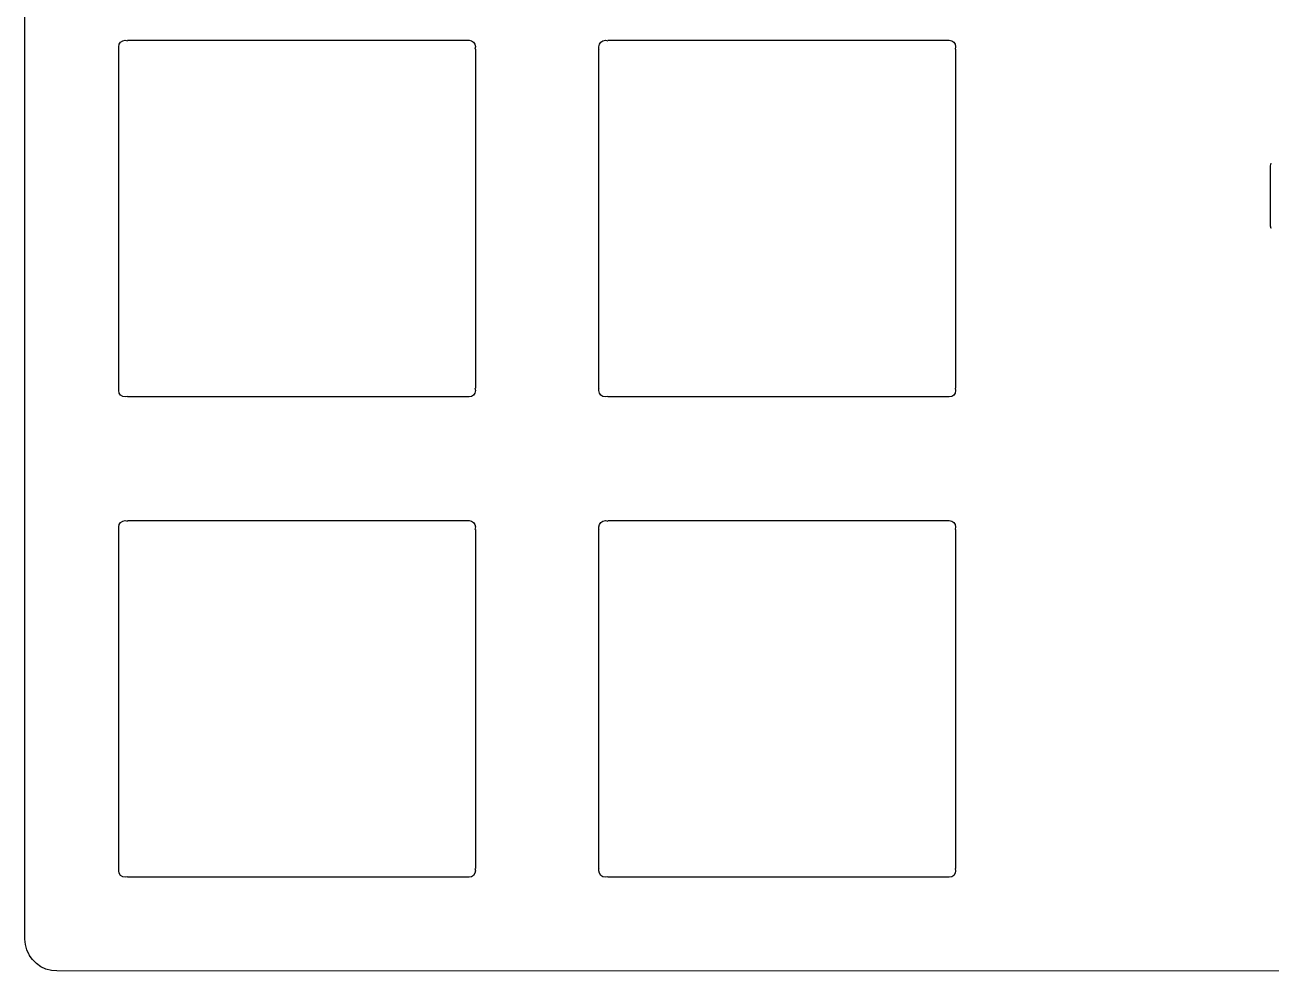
# Model space of a CAD drawing. Extents: x 55 to 248, y -167 to -34.
# Drawn here: x 60.64 to 110.08, y -161.61 to -124.08 of the extents above; entities that cross this region are included whole.
import ezdxf

# ---------------------------------------------------------------- set-up
doc = ezdxf.new("R2010")
doc.units = 0
doc.layers.add('Part__Feature1502', color=7, linetype='CONTINUOUS')

msp = doc.modelspace()

# ---------------------------------------------------------------- linework, layer by layer
at = {"layer": 'Part__Feature1502'}
for p, q in [((60.64, -160.338), (60.64, -108.773)), ((60.64, -160.338, 1.58), (60.64, -108.773, 1.58)), ((60.64, -160.338, 1.58), (60.64, -108.773, 1.58)), ((60.64, -160.338), (60.64, -108.773)), ((64.3625, -124.942), (64.3818, -124.844)), ((64.3625, -124.942, 1.58), (64.3818, -124.844, 1.58)), ((64.3625, -124.942, 1.58), (64.3818, -124.844, 1.58)), ((64.3625, -124.942), (64.3818, -124.844)), ((64.3625, -125.039), (64.3625, -124.942)), ((64.3625, -125.039, 1.58), (64.3625, -124.942, 1.58)), ((64.3625, -125.039), (64.3625, -124.942)), ((64.3625, -125.039, 1.58), (64.3625, -124.942, 1.58)), ((64.3625, -124.942), (64.3625, -124.942, 1.58)), ((64.3625, -124.942), (64.3625, -124.942, 1.58)), ((64.3625, -138.486), (64.3625, -125.039)), ((64.3625, -138.486, 1.58), (64.3625, -125.039, 1.58)), ((64.3625, -138.486), (64.3625, -125.039)), ((64.3625, -138.486, 1.58), (64.3625, -125.039, 1.58)), ((64.3818, -124.844), (64.4369, -124.762)), ((64.3818, -124.844, 1.58), (64.4369, -124.762, 1.58)), ((64.3818, -124.844, 1.58), (64.4369, -124.762, 1.58)), ((64.3818, -124.844), (64.4369, -124.762)), ((64.3818, -124.844), (64.3818, -124.844, 1.58)), ((64.3818, -124.844), (64.3818, -124.844, 1.58)), ((64.3818, -125.039), (64.3818, -125.039, 1.58)), ((64.3818, -125.039), (64.3818, -125.039, 1.58)), ((64.4369, -124.762), (64.5193, -124.707)), ((64.4369, -124.762, 1.58), (64.5193, -124.707, 1.58)), ((64.4369, -124.762, 1.58), (64.5193, -124.707, 1.58)), ((64.4369, -124.762), (64.5193, -124.707)), ((64.4369, -124.762), (64.4369, -124.762, 1.58)), ((64.4369, -124.762), (64.4369, -124.762, 1.58)), ((64.5193, -124.707), (64.6165, -124.687)), ((64.5193, -124.707, 1.58), (64.6165, -124.687, 1.58)), ((64.5193, -124.707, 1.58), (64.6165, -124.687, 1.58)), ((64.5193, -124.707), (64.6165, -124.687)), ((64.5193, -124.707), (64.5193, -124.707, 1.58)), ((64.5193, -124.707), (64.5193, -124.707, 1.58)), ((64.6165, -124.688), (64.7137, -124.707)), ((64.6165, -124.688, 1.58), (64.7137, -124.707, 1.58)), ((64.6165, -124.688), (64.6165, -124.688, 1.58)), ((64.6165, -124.688), (64.6165, -124.688, 1.58)), ((64.6165, -124.688, 1.58), (64.7137, -124.707, 1.58)), ((64.6165, -124.688), (64.7137, -124.707)), ((64.7137, -124.688), (78.1613, -124.688)), ((64.7137, -124.688, 1.58), (78.1613, -124.688, 1.58)), ((64.7137, -124.688), (78.1613, -124.688)), ((64.7137, -124.688, 1.58), (78.1613, -124.688, 1.58)), ((64.7137, -124.707), (64.7137, -124.707, 1.58)), ((64.7137, -124.707), (64.7137, -124.707, 1.58)), ((78.1613, -124.688), (78.2585, -124.688)), ((78.1613, -124.688, 1.58), (78.2585, -124.688, 1.58)), ((78.1613, -124.688), (78.2585, -124.688)), ((78.1613, -124.688, 1.58), (78.2585, -124.688, 1.58)), ((78.1613, -124.707), (78.1613, -124.707, 1.58)), ((78.1613, -124.707), (78.1613, -124.707, 1.58)), ((78.2585, -124.688), (78.3557, -124.707)), ((78.2585, -124.688, 1.58), (78.3557, -124.707, 1.58)), ((78.2585, -124.688), (78.2585, -124.688, 1.58)), ((78.2585, -124.688), (78.2585, -124.688, 1.58)), ((78.2585, -124.688, 1.58), (78.3557, -124.707, 1.58)), ((78.2585, -124.688), (78.3557, -124.707)), ((78.3557, -124.707), (78.4381, -124.762)), ((78.3557, -124.707, 1.58), (78.4381, -124.762, 1.58)), ((78.3557, -124.707), (78.3557, -124.707, 1.58)), ((78.3557, -124.707), (78.3557, -124.707, 1.58)), ((78.3557, -124.707, 1.58), (78.4381, -124.762, 1.58)), ((78.3557, -124.707), (78.4381, -124.762)), ((78.4381, -124.762), (78.4932, -124.844)), ((78.4381, -124.762, 1.58), (78.4932, -124.844, 1.58)), ((78.4381, -124.762), (78.4381, -124.762, 1.58)), ((78.4381, -124.762), (78.4381, -124.762, 1.58)), ((78.4381, -124.762, 1.58), (78.4932, -124.844, 1.58)), ((78.4381, -124.762), (78.4932, -124.844)), ((78.4932, -124.844), (78.5125, -124.941)), ((78.4932, -124.844, 1.58), (78.5125, -124.941, 1.58)), ((78.4932, -124.844), (78.4932, -124.844, 1.58)), ((78.4932, -124.844), (78.4932, -124.844, 1.58)), ((78.4932, -124.844, 1.58), (78.5125, -124.941, 1.58)), ((78.4932, -124.844), (78.5125, -124.941)), ((78.5125, -124.942), (78.4932, -125.039)), ((78.5125, -124.942, 1.58), (78.4932, -125.039, 1.58)), ((78.5125, -124.942, 1.58), (78.4932, -125.039, 1.58)), ((78.5125, -124.942), (78.4932, -125.039)), ((78.4932, -125.039), (78.4932, -125.039, 1.58)), ((78.4932, -125.039), (78.4932, -125.039, 1.58)), ((78.5125, -124.942), (78.5125, -124.942, 1.58)), ((78.5125, -124.942), (78.5125, -124.942, 1.58)), ((78.5125, -125.039), (78.5125, -138.486)), ((78.5125, -125.039, 1.58), (78.5125, -138.486, 1.58)), ((78.5125, -125.039), (78.5125, -138.486)), ((78.5125, -125.039, 1.58), (78.5125, -138.486, 1.58)), ((83.4125, -124.942), (83.4318, -124.844)), ((83.4125, -124.942, 1.58), (83.4318, -124.844, 1.58)), ((83.4125, -124.942, 1.58), (83.4318, -124.844, 1.58)), ((83.4125, -124.942), (83.4318, -124.844)), ((83.4125, -125.039), (83.4125, -124.942)), ((83.4125, -125.039, 1.58), (83.4125, -124.942, 1.58)), ((83.4125, -125.039), (83.4125, -124.942)), ((83.4125, -125.039, 1.58), (83.4125, -124.942, 1.58)), ((83.4125, -124.942), (83.4125, -124.942, 1.58)), ((83.4125, -124.942), (83.4125, -124.942, 1.58)), ((83.4125, -138.486), (83.4125, -125.039)), ((83.4125, -138.486, 1.58), (83.4125, -125.039, 1.58)), ((83.4125, -138.486), (83.4125, -125.039)), ((83.4125, -138.486, 1.58), (83.4125, -125.039, 1.58)), ((83.4318, -124.844), (83.4869, -124.762)), ((83.4318, -124.844, 1.58), (83.4869, -124.762, 1.58)), ((83.4318, -124.844, 1.58), (83.4869, -124.762, 1.58)), ((83.4318, -124.844), (83.4869, -124.762)), ((83.4318, -124.844), (83.4318, -124.844, 1.58)), ((83.4318, -124.844), (83.4318, -124.844, 1.58)), ((83.4318, -125.039), (83.4318, -125.039, 1.58)), ((83.4318, -125.039), (83.4318, -125.039, 1.58)), ((83.4869, -124.762), (83.5693, -124.707)), ((83.4869, -124.762, 1.58), (83.5693, -124.707, 1.58)), ((83.4869, -124.762, 1.58), (83.5693, -124.707, 1.58)), ((83.4869, -124.762), (83.5693, -124.707)), ((83.4869, -124.762), (83.4869, -124.762, 1.58)), ((83.4869, -124.762), (83.4869, -124.762, 1.58)), ((83.5693, -124.707), (83.6665, -124.687)), ((83.5693, -124.707, 1.58), (83.6665, -124.687, 1.58)), ((83.5693, -124.707, 1.58), (83.6665, -124.687, 1.58)), ((83.5693, -124.707), (83.6665, -124.687)), ((83.5693, -124.707), (83.5693, -124.707, 1.58)), ((83.5693, -124.707), (83.5693, -124.707, 1.58)), ((83.6665, -124.688), (83.7637, -124.707)), ((83.6665, -124.688, 1.58), (83.7637, -124.707, 1.58)), ((83.6665, -124.688), (83.6665, -124.688, 1.58)), ((83.6665, -124.688), (83.6665, -124.688, 1.58)), ((83.6665, -124.688, 1.58), (83.7637, -124.707, 1.58)), ((83.6665, -124.688), (83.7637, -124.707)), ((83.7637, -124.688), (97.2113, -124.688)), ((83.7637, -124.688, 1.58), (97.2113, -124.688, 1.58)), ((83.7637, -124.688), (97.2113, -124.688)), ((83.7637, -124.688, 1.58), (97.2113, -124.688, 1.58)), ((83.7637, -124.707), (83.7637, -124.707, 1.58)), ((83.7637, -124.707), (83.7637, -124.707, 1.58)), ((97.2113, -124.688), (97.3085, -124.688)), ((97.2113, -124.688, 1.58), (97.3085, -124.688, 1.58)), ((97.2113, -124.688), (97.3085, -124.688)), ((97.2113, -124.688, 1.58), (97.3085, -124.688, 1.58)), ((97.2113, -124.707), (97.2113, -124.707, 1.58)), ((97.2113, -124.707), (97.2113, -124.707, 1.58)), ((97.3085, -124.688), (97.4057, -124.707)), ((97.3085, -124.688, 1.58), (97.4057, -124.707, 1.58)), ((97.3085, -124.688), (97.3085, -124.688, 1.58)), ((97.3085, -124.688), (97.3085, -124.688, 1.58)), ((97.3085, -124.688, 1.58), (97.4057, -124.707, 1.58)), ((97.3085, -124.688), (97.4057, -124.707)), ((97.4057, -124.707), (97.4881, -124.762)), ((97.4057, -124.707, 1.58), (97.4881, -124.762, 1.58)), ((97.4057, -124.707), (97.4057, -124.707, 1.58)), ((97.4057, -124.707), (97.4057, -124.707, 1.58)), ((97.4057, -124.707, 1.58), (97.4881, -124.762, 1.58)), ((97.4057, -124.707), (97.4881, -124.762)), ((97.4881, -124.762), (97.5432, -124.844)), ((97.4881, -124.762, 1.58), (97.5432, -124.844, 1.58)), ((97.4881, -124.762), (97.4881, -124.762, 1.58)), ((97.4881, -124.762), (97.4881, -124.762, 1.58)), ((97.4881, -124.762, 1.58), (97.5432, -124.844, 1.58)), ((97.4881, -124.762), (97.5432, -124.844)), ((97.5432, -124.844), (97.5625, -124.941)), ((97.5432, -124.844, 1.58), (97.5625, -124.941, 1.58)), ((97.5432, -124.844), (97.5432, -124.844, 1.58)), ((97.5432, -124.844), (97.5432, -124.844, 1.58)), ((97.5432, -124.844, 1.58), (97.5625, -124.941, 1.58)), ((97.5432, -124.844), (97.5625, -124.941)), ((97.5625, -124.942), (97.5432, -125.039)), ((97.5625, -124.942, 1.58), (97.5432, -125.039, 1.58)), ((97.5625, -124.942, 1.58), (97.5432, -125.039, 1.58)), ((97.5625, -124.942), (97.5432, -125.039)), ((97.5432, -125.039), (97.5432, -125.039, 1.58)), ((97.5432, -125.039), (97.5432, -125.039, 1.58)), ((97.5625, -124.942), (97.5625, -124.942, 1.58)), ((97.5625, -124.942), (97.5625, -124.942, 1.58)), ((97.5625, -125.039), (97.5625, -138.486)), ((97.5625, -125.039, 1.58), (97.5625, -138.486, 1.58)), ((97.5625, -125.039), (97.5625, -138.486)), ((97.5625, -125.039, 1.58), (97.5625, -138.486, 1.58)), ((110.056, -129.666), (110.075, -129.569)), ((110.056, -129.666, 1.58), (110.075, -129.569, 1.58)), ((110.056, -129.666, 1.58), (110.075, -129.569, 1.58)), ((110.056, -129.666), (110.075, -129.569)), ((110.056, -132.058), (110.056, -129.666)), ((110.056, -132.058, 1.58), (110.056, -129.666, 1.58)), ((110.056, -132.058, 1.58), (110.056, -129.666, 1.58)), ((110.056, -129.666), (110.056, -129.666, 1.58)), ((110.056, -132.058), (110.056, -129.666)), ((110.056, -129.666), (110.056, -129.666, 1.58)), ((110.075, -129.569), (110.075, -129.569, 1.58)), ((110.075, -129.569), (110.075, -129.569, 1.58)), ((110.075, -132.155), (110.056, -132.058)), ((110.075, -132.155, 1.58), (110.056, -132.058, 1.58)), ((110.075, -132.155, 1.58), (110.056, -132.058, 1.58)), ((110.056, -132.058), (110.056, -132.058, 1.58)), ((110.075, -132.155), (110.056, -132.058)), ((110.056, -132.058), (110.056, -132.058, 1.58)), ((110.075, -132.155), (110.075, -132.155, 1.58)), ((110.075, -132.155), (110.075, -132.155, 1.58)), ((64.3625, -138.583), (64.3625, -138.486)), ((64.3625, -138.583, 1.58), (64.3625, -138.486, 1.58)), ((64.3625, -138.583), (64.3625, -138.486)), ((64.3625, -138.583, 1.58), (64.3625, -138.486, 1.58)), ((64.3818, -138.681), (64.3625, -138.583)), ((64.3818, -138.681, 1.58), (64.3625, -138.583, 1.58)), ((64.3818, -138.681, 1.58), (64.3625, -138.583, 1.58)), ((64.3625, -138.583), (64.3625, -138.583, 1.58)), ((64.3818, -138.681), (64.3625, -138.583)), ((64.3625, -138.583), (64.3625, -138.583, 1.58)), ((64.3818, -138.486), (64.3818, -138.486, 1.58)), ((64.3818, -138.486), (64.3818, -138.486, 1.58)), ((64.4369, -138.763), (64.3818, -138.681)), ((64.4369, -138.763, 1.58), (64.3818, -138.681, 1.58)), ((64.4369, -138.763, 1.58), (64.3818, -138.681, 1.58)), ((64.3818, -138.681), (64.3818, -138.681, 1.58)), ((64.4369, -138.763), (64.3818, -138.681)), ((64.3818, -138.681), (64.3818, -138.681, 1.58)), ((64.5193, -138.818), (64.4369, -138.763)), ((64.5193, -138.818, 1.58), (64.4369, -138.763, 1.58)), ((64.5193, -138.818, 1.58), (64.4369, -138.763, 1.58)), ((64.4369, -138.763), (64.4369, -138.763, 1.58)), ((64.5193, -138.818), (64.4369, -138.763)), ((64.4369, -138.763), (64.4369, -138.763, 1.58)), ((64.6165, -138.838), (64.5193, -138.818)), ((64.6165, -138.838, 1.58), (64.5193, -138.818, 1.58)), ((64.6165, -138.838, 1.58), (64.5193, -138.818, 1.58)), ((64.5193, -138.818), (64.5193, -138.818, 1.58)), ((64.6165, -138.838), (64.5193, -138.818)), ((64.5193, -138.818), (64.5193, -138.818, 1.58)), ((64.7137, -138.818), (64.6165, -138.838)), ((64.7137, -138.818, 1.58), (64.6165, -138.838, 1.58)), ((64.7137, -138.818, 1.58), (64.6165, -138.838, 1.58)), ((64.7137, -138.818), (64.6165, -138.838)), ((64.6165, -138.838), (64.6165, -138.838, 1.58)), ((64.6165, -138.838), (64.6165, -138.838, 1.58)), ((64.7137, -138.818), (64.7137, -138.818, 1.58)), ((64.7137, -138.818), (64.7137, -138.818, 1.58)), ((78.1613, -138.838), (64.7137, -138.838)), ((78.1613, -138.838, 1.58), (64.7137, -138.838, 1.58)), ((78.1613, -138.838), (64.7137, -138.838)), ((78.1613, -138.838, 1.58), (64.7137, -138.838, 1.58)), ((78.1613, -138.818), (78.1613, -138.818, 1.58)), ((78.1613, -138.818), (78.1613, -138.818, 1.58)), ((78.2585, -138.838), (78.1613, -138.838)), ((78.2585, -138.838, 1.58), (78.1613, -138.838, 1.58)), ((78.2585, -138.838), (78.1613, -138.838)), ((78.2585, -138.838, 1.58), (78.1613, -138.838, 1.58)), ((78.3557, -138.818), (78.2585, -138.838)), ((78.3557, -138.818, 1.58), (78.2585, -138.838, 1.58)), ((78.3557, -138.818, 1.58), (78.2585, -138.838, 1.58)), ((78.3557, -138.818), (78.2585, -138.838)), ((78.2585, -138.838), (78.2585, -138.838, 1.58)), ((78.2585, -138.838), (78.2585, -138.838, 1.58)), ((78.4381, -138.763), (78.3557, -138.818)), ((78.4381, -138.763, 1.58), (78.3557, -138.818, 1.58)), ((78.4381, -138.763, 1.58), (78.3557, -138.818, 1.58)), ((78.4381, -138.763), (78.3557, -138.818)), ((78.3557, -138.818), (78.3557, -138.818, 1.58)), ((78.3557, -138.818), (78.3557, -138.818, 1.58)), ((78.4932, -138.681), (78.4381, -138.763)), ((78.4932, -138.681, 1.58), (78.4381, -138.763, 1.58)), ((78.4932, -138.681, 1.58), (78.4381, -138.763, 1.58)), ((78.4932, -138.681), (78.4381, -138.763)), ((78.4381, -138.763), (78.4381, -138.763, 1.58)), ((78.4381, -138.763), (78.4381, -138.763, 1.58)), ((78.4932, -138.486), (78.5125, -138.583)), ((78.4932, -138.486, 1.58), (78.5125, -138.583, 1.58)), ((78.4932, -138.486), (78.4932, -138.486, 1.58)), ((78.4932, -138.486), (78.4932, -138.486, 1.58)), ((78.4932, -138.486, 1.58), (78.5125, -138.583, 1.58)), ((78.4932, -138.486), (78.5125, -138.583)), ((78.5125, -138.583), (78.4932, -138.681)), ((78.5125, -138.583, 1.58), (78.4932, -138.681, 1.58)), ((78.5125, -138.583, 1.58), (78.4932, -138.681, 1.58)), ((78.5125, -138.583), (78.4932, -138.681)), ((78.4932, -138.681), (78.4932, -138.681, 1.58)), ((78.4932, -138.681), (78.4932, -138.681, 1.58)), ((78.5125, -138.583), (78.5125, -138.583, 1.58)), ((78.5125, -138.583), (78.5125, -138.583, 1.58)), ((83.4125, -138.583), (83.4125, -138.486)), ((83.4125, -138.583, 1.58), (83.4125, -138.486, 1.58)), ((83.4125, -138.583), (83.4125, -138.486)), ((83.4125, -138.583, 1.58), (83.4125, -138.486, 1.58)), ((83.4318, -138.681), (83.4125, -138.583)), ((83.4318, -138.681, 1.58), (83.4125, -138.583, 1.58)), ((83.4318, -138.681, 1.58), (83.4125, -138.583, 1.58)), ((83.4125, -138.583), (83.4125, -138.583, 1.58)), ((83.4318, -138.681), (83.4125, -138.583)), ((83.4125, -138.583), (83.4125, -138.583, 1.58)), ((83.4318, -138.486), (83.4318, -138.486, 1.58)), ((83.4318, -138.486), (83.4318, -138.486, 1.58)), ((83.4869, -138.763), (83.4318, -138.681)), ((83.4869, -138.763, 1.58), (83.4318, -138.681, 1.58)), ((83.4869, -138.763, 1.58), (83.4318, -138.681, 1.58)), ((83.4318, -138.681), (83.4318, -138.681, 1.58)), ((83.4869, -138.763), (83.4318, -138.681)), ((83.4318, -138.681), (83.4318, -138.681, 1.58)), ((83.5693, -138.818), (83.4869, -138.763)), ((83.5693, -138.818, 1.58), (83.4869, -138.763, 1.58)), ((83.5693, -138.818, 1.58), (83.4869, -138.763, 1.58)), ((83.4869, -138.763), (83.4869, -138.763, 1.58)), ((83.5693, -138.818), (83.4869, -138.763)), ((83.4869, -138.763), (83.4869, -138.763, 1.58)), ((83.6665, -138.838), (83.5693, -138.818)), ((83.6665, -138.838, 1.58), (83.5693, -138.818, 1.58)), ((83.6665, -138.838, 1.58), (83.5693, -138.818, 1.58)), ((83.5693, -138.818), (83.5693, -138.818, 1.58)), ((83.6665, -138.838), (83.5693, -138.818)), ((83.5693, -138.818), (83.5693, -138.818, 1.58)), ((83.7637, -138.818), (83.6665, -138.838)), ((83.7637, -138.818, 1.58), (83.6665, -138.838, 1.58)), ((83.7637, -138.818, 1.58), (83.6665, -138.838, 1.58)), ((83.7637, -138.818), (83.6665, -138.838)), ((83.6665, -138.838), (83.6665, -138.838, 1.58)), ((83.6665, -138.838), (83.6665, -138.838, 1.58)), ((83.7637, -138.818), (83.7637, -138.818, 1.58)), ((83.7637, -138.818), (83.7637, -138.818, 1.58)), ((97.2113, -138.838), (83.7637, -138.838)), ((97.2113, -138.838, 1.58), (83.7637, -138.838, 1.58)), ((97.2113, -138.838), (83.7637, -138.838)), ((97.2113, -138.838, 1.58), (83.7637, -138.838, 1.58)), ((97.2113, -138.818), (97.2113, -138.818, 1.58)), ((97.2113, -138.818), (97.2113, -138.818, 1.58)), ((97.3085, -138.838), (97.2113, -138.838)), ((97.3085, -138.838, 1.58), (97.2113, -138.838, 1.58)), ((97.3085, -138.838), (97.2113, -138.838)), ((97.3085, -138.838, 1.58), (97.2113, -138.838, 1.58)), ((97.4057, -138.818), (97.3085, -138.838)), ((97.4057, -138.818, 1.58), (97.3085, -138.838, 1.58)), ((97.4057, -138.818, 1.58), (97.3085, -138.838, 1.58)), ((97.4057, -138.818), (97.3085, -138.838)), ((97.3085, -138.838), (97.3085, -138.838, 1.58)), ((97.3085, -138.838), (97.3085, -138.838, 1.58)), ((97.4881, -138.763), (97.4057, -138.818)), ((97.4881, -138.763, 1.58), (97.4057, -138.818, 1.58)), ((97.4881, -138.763, 1.58), (97.4057, -138.818, 1.58)), ((97.4881, -138.763), (97.4057, -138.818)), ((97.4057, -138.818), (97.4057, -138.818, 1.58)), ((97.4057, -138.818), (97.4057, -138.818, 1.58)), ((97.5432, -138.681), (97.4881, -138.763)), ((97.5432, -138.681, 1.58), (97.4881, -138.763, 1.58)), ((97.5432, -138.681, 1.58), (97.4881, -138.763, 1.58)), ((97.5432, -138.681), (97.4881, -138.763)), ((97.4881, -138.763), (97.4881, -138.763, 1.58)), ((97.4881, -138.763), (97.4881, -138.763, 1.58)), ((97.5432, -138.486), (97.5625, -138.583)), ((97.5432, -138.486, 1.58), (97.5625, -138.583, 1.58)), ((97.5432, -138.486), (97.5432, -138.486, 1.58)), ((97.5432, -138.486), (97.5432, -138.486, 1.58)), ((97.5432, -138.486, 1.58), (97.5625, -138.583, 1.58)), ((97.5432, -138.486), (97.5625, -138.583)), ((97.5625, -138.583), (97.5432, -138.681)), ((97.5625, -138.583, 1.58), (97.5432, -138.681, 1.58)), ((97.5625, -138.583, 1.58), (97.5432, -138.681, 1.58)), ((97.5625, -138.583), (97.5432, -138.681)), ((97.5432, -138.681), (97.5432, -138.681, 1.58)), ((97.5432, -138.681), (97.5432, -138.681, 1.58)), ((97.5625, -138.583), (97.5625, -138.583, 1.58)), ((97.5625, -138.583), (97.5625, -138.583, 1.58)), ((64.3818, -143.894), (64.4369, -143.812)), ((64.3818, -143.894, 1.58), (64.4369, -143.812, 1.58)), ((64.3818, -143.894, 1.58), (64.4369, -143.812, 1.58)), ((64.3818, -143.894), (64.4369, -143.812)), ((64.4369, -143.812), (64.5193, -143.757)), ((64.4369, -143.812, 1.58), (64.5193, -143.757, 1.58)), ((64.4369, -143.812, 1.58), (64.5193, -143.757, 1.58)), ((64.4369, -143.812), (64.5193, -143.757)), ((64.4369, -143.812), (64.4369, -143.812, 1.58)), ((64.4369, -143.812), (64.4369, -143.812, 1.58)), ((64.5193, -143.757), (64.6165, -143.737)), ((64.5193, -143.757, 1.58), (64.6165, -143.737, 1.58)), ((64.5193, -143.757, 1.58), (64.6165, -143.737, 1.58)), ((64.5193, -143.757), (64.6165, -143.737)), ((64.5193, -143.757), (64.5193, -143.757, 1.58)), ((64.5193, -143.757), (64.5193, -143.757, 1.58)), ((64.6165, -143.738), (64.7137, -143.757)), ((64.6165, -143.738, 1.58), (64.7137, -143.757, 1.58)), ((64.6165, -143.738), (64.6165, -143.738, 1.58)), ((64.6165, -143.738), (64.6165, -143.738, 1.58)), ((64.6165, -143.738, 1.58), (64.7137, -143.757, 1.58)), ((64.6165, -143.738), (64.7137, -143.757)), ((64.7137, -143.738), (78.1613, -143.738)), ((64.7137, -143.738, 1.58), (78.1613, -143.738, 1.58)), ((64.7137, -143.738), (78.1613, -143.738)), ((64.7137, -143.738, 1.58), (78.1613, -143.738, 1.58)), ((64.7137, -143.757), (64.7137, -143.757, 1.58)), ((64.7137, -143.757), (64.7137, -143.757, 1.58)), ((78.1613, -143.738), (78.2585, -143.738)), ((78.1613, -143.738, 1.58), (78.2585, -143.738, 1.58)), ((78.1613, -143.738), (78.2585, -143.738)), ((78.1613, -143.738, 1.58), (78.2585, -143.738, 1.58)), ((78.1613, -143.757), (78.1613, -143.757, 1.58)), ((78.1613, -143.757), (78.1613, -143.757, 1.58)), ((78.2585, -143.738), (78.3557, -143.757)), ((78.2585, -143.738, 1.58), (78.3557, -143.757, 1.58)), ((78.2585, -143.738), (78.2585, -143.738, 1.58)), ((78.2585, -143.738), (78.2585, -143.738, 1.58)), ((78.2585, -143.738, 1.58), (78.3557, -143.757, 1.58)), ((78.2585, -143.738), (78.3557, -143.757)), ((78.3557, -143.757), (78.4381, -143.812)), ((78.3557, -143.757, 1.58), (78.4381, -143.812, 1.58)), ((78.3557, -143.757), (78.3557, -143.757, 1.58)), ((78.3557, -143.757), (78.3557, -143.757, 1.58)), ((78.3557, -143.757, 1.58), (78.4381, -143.812, 1.58)), ((78.3557, -143.757), (78.4381, -143.812)), ((78.4381, -143.812), (78.4932, -143.894)), ((78.4381, -143.812, 1.58), (78.4932, -143.894, 1.58)), ((78.4381, -143.812), (78.4381, -143.812, 1.58)), ((78.4381, -143.812), (78.4381, -143.812, 1.58)), ((78.4381, -143.812, 1.58), (78.4932, -143.894, 1.58)), ((78.4381, -143.812), (78.4932, -143.894)), ((83.4318, -143.894), (83.4869, -143.812)), ((83.4318, -143.894, 1.58), (83.4869, -143.812, 1.58)), ((83.4318, -143.894, 1.58), (83.4869, -143.812, 1.58)), ((83.4318, -143.894), (83.4869, -143.812)), ((83.4869, -143.812), (83.5693, -143.757)), ((83.4869, -143.812, 1.58), (83.5693, -143.757, 1.58)), ((83.4869, -143.812, 1.58), (83.5693, -143.757, 1.58)), ((83.4869, -143.812), (83.5693, -143.757)), ((83.4869, -143.812), (83.4869, -143.812, 1.58)), ((83.4869, -143.812), (83.4869, -143.812, 1.58)), ((83.5693, -143.757), (83.6665, -143.737)), ((83.5693, -143.757, 1.58), (83.6665, -143.737, 1.58)), ((83.5693, -143.757, 1.58), (83.6665, -143.737, 1.58)), ((83.5693, -143.757), (83.6665, -143.737)), ((83.5693, -143.757), (83.5693, -143.757, 1.58)), ((83.5693, -143.757), (83.5693, -143.757, 1.58)), ((83.6665, -143.738), (83.7637, -143.757)), ((83.6665, -143.738, 1.58), (83.7637, -143.757, 1.58)), ((83.6665, -143.738), (83.6665, -143.738, 1.58)), ((83.6665, -143.738), (83.6665, -143.738, 1.58)), ((83.6665, -143.738, 1.58), (83.7637, -143.757, 1.58)), ((83.6665, -143.738), (83.7637, -143.757)), ((83.7637, -143.738), (97.2113, -143.738)), ((83.7637, -143.738, 1.58), (97.2113, -143.738, 1.58)), ((83.7637, -143.738), (97.2113, -143.738)), ((83.7637, -143.738, 1.58), (97.2113, -143.738, 1.58)), ((83.7637, -143.757), (83.7637, -143.757, 1.58)), ((83.7637, -143.757), (83.7637, -143.757, 1.58)), ((97.2113, -143.738), (97.3085, -143.738)), ((97.2113, -143.738, 1.58), (97.3085, -143.738, 1.58)), ((97.2113, -143.738), (97.3085, -143.738)), ((97.2113, -143.738, 1.58), (97.3085, -143.738, 1.58)), ((97.2113, -143.757), (97.2113, -143.757, 1.58)), ((97.2113, -143.757), (97.2113, -143.757, 1.58)), ((97.3085, -143.738), (97.4057, -143.757)), ((97.3085, -143.738, 1.58), (97.4057, -143.757, 1.58)), ((97.3085, -143.738), (97.3085, -143.738, 1.58)), ((97.3085, -143.738), (97.3085, -143.738, 1.58)), ((97.3085, -143.738, 1.58), (97.4057, -143.757, 1.58)), ((97.3085, -143.738), (97.4057, -143.757)), ((97.4057, -143.757), (97.4881, -143.812)), ((97.4057, -143.757, 1.58), (97.4881, -143.812, 1.58)), ((97.4057, -143.757), (97.4057, -143.757, 1.58)), ((97.4057, -143.757), (97.4057, -143.757, 1.58)), ((97.4057, -143.757, 1.58), (97.4881, -143.812, 1.58)), ((97.4057, -143.757), (97.4881, -143.812)), ((97.4881, -143.812), (97.5432, -143.894)), ((97.4881, -143.812, 1.58), (97.5432, -143.894, 1.58)), ((97.4881, -143.812), (97.4881, -143.812, 1.58)), ((97.4881, -143.812), (97.4881, -143.812, 1.58)), ((97.4881, -143.812, 1.58), (97.5432, -143.894, 1.58)), ((97.4881, -143.812), (97.5432, -143.894)), ((64.3625, -143.992), (64.3818, -143.894)), ((64.3625, -143.992, 1.58), (64.3818, -143.894, 1.58)), ((64.3625, -143.992, 1.58), (64.3818, -143.894, 1.58)), ((64.3625, -143.992), (64.3818, -143.894)), ((64.3625, -144.089), (64.3625, -143.992)), ((64.3625, -144.089, 1.58), (64.3625, -143.992, 1.58)), ((64.3625, -144.089), (64.3625, -143.992)), ((64.3625, -144.089, 1.58), (64.3625, -143.992, 1.58)), ((64.3625, -143.992), (64.3625, -143.992, 1.58)), ((64.3625, -143.992), (64.3625, -143.992, 1.58)), ((64.3625, -157.536), (64.3625, -144.089)), ((64.3625, -157.536, 1.58), (64.3625, -144.089, 1.58)), ((64.3625, -157.536), (64.3625, -144.089)), ((64.3625, -157.536, 1.58), (64.3625, -144.089, 1.58)), ((64.3818, -143.894), (64.3818, -143.894, 1.58)), ((64.3818, -143.894), (64.3818, -143.894, 1.58)), ((64.3818, -144.089), (64.3818, -144.089, 1.58)), ((64.3818, -144.089), (64.3818, -144.089, 1.58)), ((78.4932, -143.894), (78.5125, -143.992)), ((78.4932, -143.894, 1.58), (78.5125, -143.992, 1.58)), ((78.4932, -143.894), (78.4932, -143.894, 1.58)), ((78.4932, -143.894), (78.4932, -143.894, 1.58)), ((78.4932, -143.894, 1.58), (78.5125, -143.992, 1.58)), ((78.4932, -143.894), (78.5125, -143.992)), ((78.5125, -143.992), (78.4932, -144.089)), ((78.5125, -143.992, 1.58), (78.4932, -144.089, 1.58)), ((78.5125, -143.992, 1.58), (78.4932, -144.089, 1.58)), ((78.5125, -143.992), (78.4932, -144.089)), ((78.4932, -144.089), (78.4932, -144.089, 1.58)), ((78.4932, -144.089), (78.4932, -144.089, 1.58)), ((78.5125, -143.992), (78.5125, -143.992, 1.58)), ((78.5125, -143.992), (78.5125, -143.992, 1.58)), ((78.5125, -144.089), (78.5125, -157.536)), ((78.5125, -144.089, 1.58), (78.5125, -157.536, 1.58)), ((78.5125, -144.089), (78.5125, -157.536)), ((78.5125, -144.089, 1.58), (78.5125, -157.536, 1.58)), ((83.4125, -143.992), (83.4318, -143.894)), ((83.4125, -143.992, 1.58), (83.4318, -143.894, 1.58)), ((83.4125, -143.992, 1.58), (83.4318, -143.894, 1.58)), ((83.4125, -143.992), (83.4318, -143.894)), ((83.4125, -144.089), (83.4125, -143.992)), ((83.4125, -144.089, 1.58), (83.4125, -143.992, 1.58)), ((83.4125, -144.089), (83.4125, -143.992)), ((83.4125, -144.089, 1.58), (83.4125, -143.992, 1.58)), ((83.4125, -143.992), (83.4125, -143.992, 1.58)), ((83.4125, -143.992), (83.4125, -143.992, 1.58)), ((83.4125, -157.536), (83.4125, -144.089)), ((83.4125, -157.536, 1.58), (83.4125, -144.089, 1.58)), ((83.4125, -157.536), (83.4125, -144.089)), ((83.4125, -157.536, 1.58), (83.4125, -144.089, 1.58)), ((83.4318, -143.894), (83.4318, -143.894, 1.58)), ((83.4318, -143.894), (83.4318, -143.894, 1.58)), ((83.4318, -144.089), (83.4318, -144.089, 1.58)), ((83.4318, -144.089), (83.4318, -144.089, 1.58)), ((97.5432, -143.894), (97.5625, -143.992)), ((97.5432, -143.894, 1.58), (97.5625, -143.992, 1.58)), ((97.5432, -143.894), (97.5432, -143.894, 1.58)), ((97.5432, -143.894), (97.5432, -143.894, 1.58)), ((97.5432, -143.894, 1.58), (97.5625, -143.992, 1.58)), ((97.5432, -143.894), (97.5625, -143.992)), ((97.5625, -143.992), (97.5432, -144.089)), ((97.5625, -143.992, 1.58), (97.5432, -144.089, 1.58)), ((97.5625, -143.992, 1.58), (97.5432, -144.089, 1.58)), ((97.5625, -143.992), (97.5432, -144.089)), ((97.5432, -144.089), (97.5432, -144.089, 1.58)), ((97.5432, -144.089), (97.5432, -144.089, 1.58)), ((97.5625, -143.992), (97.5625, -143.992, 1.58)), ((97.5625, -143.992), (97.5625, -143.992, 1.58)), ((97.5625, -144.089), (97.5625, -157.536)), ((97.5625, -144.089, 1.58), (97.5625, -157.536, 1.58)), ((97.5625, -144.089), (97.5625, -157.536)), ((97.5625, -144.089, 1.58), (97.5625, -157.536, 1.58)), ((64.3625, -157.633), (64.3625, -157.536)), ((64.3625, -157.633, 1.58), (64.3625, -157.536, 1.58)), ((64.3625, -157.633), (64.3625, -157.536)), ((64.3625, -157.633, 1.58), (64.3625, -157.536, 1.58)), ((64.3818, -157.731), (64.3625, -157.633)), ((64.3818, -157.731, 1.58), (64.3625, -157.633, 1.58)), ((64.3818, -157.731, 1.58), (64.3625, -157.633, 1.58)), ((64.3625, -157.633), (64.3625, -157.633, 1.58)), ((64.3818, -157.731), (64.3625, -157.633)), ((64.3625, -157.633), (64.3625, -157.633, 1.58)), ((64.3818, -157.536), (64.3818, -157.536, 1.58)), ((64.3818, -157.536), (64.3818, -157.536, 1.58)), ((78.4932, -157.536), (78.5125, -157.633)), ((78.4932, -157.536, 1.58), (78.5125, -157.633, 1.58)), ((78.4932, -157.536), (78.4932, -157.536, 1.58)), ((78.4932, -157.536), (78.4932, -157.536, 1.58)), ((78.4932, -157.536, 1.58), (78.5125, -157.633, 1.58)), ((78.4932, -157.536), (78.5125, -157.633)), ((78.5125, -157.633), (78.4932, -157.731)), ((78.5125, -157.633, 1.58), (78.4932, -157.731, 1.58)), ((78.5125, -157.633, 1.58), (78.4932, -157.731, 1.58)), ((78.5125, -157.633), (78.4932, -157.731)), ((78.5125, -157.633), (78.5125, -157.633, 1.58)), ((78.5125, -157.633), (78.5125, -157.633, 1.58)), ((83.4125, -157.633), (83.4125, -157.536)), ((83.4125, -157.633, 1.58), (83.4125, -157.536, 1.58)), ((83.4125, -157.633), (83.4125, -157.536)), ((83.4125, -157.633, 1.58), (83.4125, -157.536, 1.58)), ((83.4318, -157.731), (83.4125, -157.633)), ((83.4318, -157.731, 1.58), (83.4125, -157.633, 1.58)), ((83.4318, -157.731, 1.58), (83.4125, -157.633, 1.58)), ((83.4125, -157.633), (83.4125, -157.633, 1.58)), ((83.4318, -157.731), (83.4125, -157.633)), ((83.4125, -157.633), (83.4125, -157.633, 1.58)), ((83.4318, -157.536), (83.4318, -157.536, 1.58)), ((83.4318, -157.536), (83.4318, -157.536, 1.58)), ((97.5432, -157.536), (97.5625, -157.633)), ((97.5432, -157.536, 1.58), (97.5625, -157.633, 1.58)), ((97.5432, -157.536), (97.5432, -157.536, 1.58)), ((97.5432, -157.536), (97.5432, -157.536, 1.58)), ((97.5432, -157.536, 1.58), (97.5625, -157.633, 1.58)), ((97.5432, -157.536), (97.5625, -157.633)), ((97.5625, -157.633), (97.5432, -157.731)), ((97.5625, -157.633, 1.58), (97.5432, -157.731, 1.58)), ((97.5625, -157.633, 1.58), (97.5432, -157.731, 1.58)), ((97.5625, -157.633), (97.5432, -157.731)), ((97.5625, -157.633), (97.5625, -157.633, 1.58)), ((97.5625, -157.633), (97.5625, -157.633, 1.58)), ((64.4369, -157.813), (64.3818, -157.731)), ((64.4369, -157.813, 1.58), (64.3818, -157.731, 1.58)), ((64.4369, -157.813, 1.58), (64.3818, -157.731, 1.58)), ((64.3818, -157.731), (64.3818, -157.731, 1.58)), ((64.4369, -157.813), (64.3818, -157.731)), ((64.3818, -157.731), (64.3818, -157.731, 1.58)), ((64.5193, -157.868), (64.4369, -157.813)), ((64.5193, -157.868, 1.58), (64.4369, -157.813, 1.58)), ((64.5193, -157.868, 1.58), (64.4369, -157.813, 1.58)), ((64.4369, -157.813), (64.4369, -157.813, 1.58)), ((64.5193, -157.868), (64.4369, -157.813)), ((64.4369, -157.813), (64.4369, -157.813, 1.58)), ((64.6165, -157.887), (64.5193, -157.868)), ((64.6165, -157.887, 1.58), (64.5193, -157.868, 1.58)), ((64.6165, -157.887, 1.58), (64.5193, -157.868, 1.58)), ((64.5193, -157.868), (64.5193, -157.868, 1.58)), ((64.6165, -157.887), (64.5193, -157.868)), ((64.5193, -157.868), (64.5193, -157.868, 1.58)), ((64.7137, -157.868), (64.6165, -157.888)), ((64.7137, -157.868, 1.58), (64.6165, -157.888, 1.58)), ((64.7137, -157.868, 1.58), (64.6165, -157.888, 1.58)), ((64.7137, -157.868), (64.6165, -157.888)), ((64.6165, -157.887), (64.6165, -157.887, 1.58)), ((64.6165, -157.887), (64.6165, -157.887, 1.58)), ((64.7137, -157.868), (64.7137, -157.868, 1.58)), ((64.7137, -157.868), (64.7137, -157.868, 1.58)), ((78.1613, -157.887), (64.7137, -157.887)), ((78.1613, -157.887, 1.58), (64.7137, -157.887, 1.58)), ((78.1613, -157.887), (64.7137, -157.887)), ((78.1613, -157.887, 1.58), (64.7137, -157.887, 1.58)), ((78.1613, -157.868), (78.1613, -157.868, 1.58)), ((78.1613, -157.868), (78.1613, -157.868, 1.58)), ((78.2585, -157.887), (78.1613, -157.887)), ((78.2585, -157.887, 1.58), (78.1613, -157.887, 1.58)), ((78.2585, -157.887), (78.1613, -157.887)), ((78.2585, -157.887, 1.58), (78.1613, -157.887, 1.58)), ((78.3557, -157.868), (78.2585, -157.888)), ((78.3557, -157.868, 1.58), (78.2585, -157.888, 1.58)), ((78.3557, -157.868, 1.58), (78.2585, -157.888, 1.58)), ((78.3557, -157.868), (78.2585, -157.888)), ((78.2585, -157.887), (78.2585, -157.887, 1.58)), ((78.2585, -157.887), (78.2585, -157.887, 1.58)), ((78.4381, -157.813), (78.3557, -157.868)), ((78.4381, -157.813, 1.58), (78.3557, -157.868, 1.58)), ((78.4381, -157.813, 1.58), (78.3557, -157.868, 1.58)), ((78.4381, -157.813), (78.3557, -157.868)), ((78.3557, -157.868), (78.3557, -157.868, 1.58)), ((78.3557, -157.868), (78.3557, -157.868, 1.58)), ((78.4932, -157.731), (78.4381, -157.813)), ((78.4932, -157.731, 1.58), (78.4381, -157.813, 1.58)), ((78.4932, -157.731, 1.58), (78.4381, -157.813, 1.58)), ((78.4932, -157.731), (78.4381, -157.813)), ((78.4381, -157.813), (78.4381, -157.813, 1.58)), ((78.4381, -157.813), (78.4381, -157.813, 1.58)), ((78.4932, -157.731), (78.4932, -157.731, 1.58)), ((78.4932, -157.731), (78.4932, -157.731, 1.58)), ((83.4869, -157.813), (83.4318, -157.731)), ((83.4869, -157.813, 1.58), (83.4318, -157.731, 1.58)), ((83.4869, -157.813, 1.58), (83.4318, -157.731, 1.58)), ((83.4318, -157.731), (83.4318, -157.731, 1.58)), ((83.4869, -157.813), (83.4318, -157.731)), ((83.4318, -157.731), (83.4318, -157.731, 1.58)), ((83.5693, -157.868), (83.4869, -157.813)), ((83.5693, -157.868, 1.58), (83.4869, -157.813, 1.58)), ((83.5693, -157.868, 1.58), (83.4869, -157.813, 1.58)), ((83.4869, -157.813), (83.4869, -157.813, 1.58)), ((83.5693, -157.868), (83.4869, -157.813)), ((83.4869, -157.813), (83.4869, -157.813, 1.58)), ((83.6665, -157.887), (83.5693, -157.868)), ((83.6665, -157.887, 1.58), (83.5693, -157.868, 1.58)), ((83.6665, -157.887, 1.58), (83.5693, -157.868, 1.58)), ((83.5693, -157.868), (83.5693, -157.868, 1.58)), ((83.6665, -157.887), (83.5693, -157.868)), ((83.5693, -157.868), (83.5693, -157.868, 1.58)), ((83.7637, -157.868), (83.6665, -157.888)), ((83.7637, -157.868, 1.58), (83.6665, -157.888, 1.58)), ((83.7637, -157.868, 1.58), (83.6665, -157.888, 1.58)), ((83.7637, -157.868), (83.6665, -157.888)), ((83.6665, -157.887), (83.6665, -157.887, 1.58)), ((83.6665, -157.887), (83.6665, -157.887, 1.58)), ((83.7637, -157.868), (83.7637, -157.868, 1.58)), ((83.7637, -157.868), (83.7637, -157.868, 1.58)), ((97.2113, -157.887), (83.7637, -157.887)), ((97.2113, -157.887, 1.58), (83.7637, -157.887, 1.58)), ((97.2113, -157.887), (83.7637, -157.887)), ((97.2113, -157.887, 1.58), (83.7637, -157.887, 1.58)), ((97.2113, -157.868), (97.2113, -157.868, 1.58)), ((97.2113, -157.868), (97.2113, -157.868, 1.58)), ((97.3085, -157.887), (97.2113, -157.887)), ((97.3085, -157.887, 1.58), (97.2113, -157.887, 1.58)), ((97.3085, -157.887), (97.2113, -157.887)), ((97.3085, -157.887, 1.58), (97.2113, -157.887, 1.58)), ((97.4057, -157.868), (97.3085, -157.888)), ((97.4057, -157.868, 1.58), (97.3085, -157.888, 1.58)), ((97.4057, -157.868, 1.58), (97.3085, -157.888, 1.58)), ((97.4057, -157.868), (97.3085, -157.888)), ((97.3085, -157.887), (97.3085, -157.887, 1.58)), ((97.3085, -157.887), (97.3085, -157.887, 1.58)), ((97.4881, -157.813), (97.4057, -157.868)), ((97.4881, -157.813, 1.58), (97.4057, -157.868, 1.58)), ((97.4881, -157.813, 1.58), (97.4057, -157.868, 1.58)), ((97.4881, -157.813), (97.4057, -157.868)), ((97.4057, -157.868), (97.4057, -157.868, 1.58)), ((97.4057, -157.868), (97.4057, -157.868, 1.58)), ((97.5432, -157.731), (97.4881, -157.813)), ((97.5432, -157.731, 1.58), (97.4881, -157.813, 1.58)), ((97.5432, -157.731, 1.58), (97.4881, -157.813, 1.58)), ((97.5432, -157.731), (97.4881, -157.813)), ((97.4881, -157.813), (97.4881, -157.813, 1.58)), ((97.4881, -157.813), (97.4881, -157.813, 1.58)), ((97.5432, -157.731), (97.5432, -157.731, 1.58)), ((97.5432, -157.731), (97.5432, -157.731, 1.58)), ((60.6593, -160.558), (60.64, -160.338)), ((60.6593, -160.558, 1.58), (60.64, -160.338, 1.58)), ((60.64, -160.338), (60.64, -160.338, 1.58)), ((60.6593, -160.558, 1.58), (60.64, -160.338, 1.58)), ((60.64, -160.338), (60.64, -160.338, 1.58)), ((60.6593, -160.558), (60.64, -160.338)), ((60.7166, -160.772), (60.6593, -160.558)), ((60.7166, -160.772, 1.58), (60.6593, -160.558, 1.58)), ((60.6593, -160.558), (60.6593, -160.558, 1.58)), ((60.7166, -160.772, 1.58), (60.6593, -160.558, 1.58)), ((60.6593, -160.558), (60.6593, -160.558, 1.58)), ((60.7166, -160.772), (60.6593, -160.558)), ((60.8101, -160.972), (60.7166, -160.772)), ((60.8101, -160.972, 1.58), (60.7166, -160.772, 1.58)), ((60.7166, -160.772), (60.7166, -160.772, 1.58)), ((60.8101, -160.972, 1.58), (60.7166, -160.772, 1.58)), ((60.7166, -160.772), (60.7166, -160.772, 1.58)), ((60.8101, -160.972), (60.7166, -160.772)), ((60.8101, -160.972), (60.8101, -160.972, 1.58)), ((60.8101, -160.972), (60.8101, -160.972, 1.58)), ((60.9371, -161.154), (60.8101, -160.973)), ((60.9371, -161.154, 1.58), (60.8101, -160.973, 1.58)), ((60.9371, -161.154, 1.58), (60.8101, -160.973, 1.58)), ((60.9371, -161.154), (60.8101, -160.973)), ((61.0937, -161.31), (60.9371, -161.154)), ((61.0937, -161.31, 1.58), (60.9371, -161.154, 1.58)), ((60.9371, -161.154), (60.9371, -161.154, 1.58)), ((61.0937, -161.31, 1.58), (60.9371, -161.154, 1.58)), ((60.9371, -161.154), (60.9371, -161.154, 1.58)), ((61.0937, -161.31), (60.9371, -161.154)), ((61.275, -161.437), (61.0937, -161.31)), ((61.275, -161.437, 1.58), (61.0937, -161.31, 1.58)), ((61.0937, -161.31), (61.0937, -161.31, 1.58)), ((61.275, -161.437, 1.58), (61.0937, -161.31, 1.58)), ((61.0937, -161.31), (61.0937, -161.31, 1.58)), ((61.275, -161.437), (61.0937, -161.31)), ((61.4756, -161.531), (61.275, -161.437)), ((61.4756, -161.531, 1.58), (61.275, -161.437, 1.58)), ((61.275, -161.437), (61.275, -161.437, 1.58)), ((61.4756, -161.531, 1.58), (61.275, -161.437, 1.58)), ((61.275, -161.437), (61.275, -161.437, 1.58)), ((61.4756, -161.531), (61.275, -161.437)), ((61.6895, -161.588), (61.4756, -161.531)), ((61.6895, -161.588, 1.58), (61.4756, -161.531, 1.58)), ((61.4756, -161.531), (61.4756, -161.531, 1.58)), ((61.6895, -161.588, 1.58), (61.4756, -161.531, 1.58)), ((61.4756, -161.531), (61.4756, -161.531, 1.58)), ((61.6895, -161.588), (61.4756, -161.531)), ((61.91, -161.607), (61.6895, -161.588)), ((61.91, -161.607, 1.58), (61.6895, -161.588, 1.58)), ((61.6895, -161.588), (61.6895, -161.588, 1.58)), ((61.91, -161.607, 1.58), (61.6895, -161.588, 1.58)), ((61.6895, -161.588), (61.6895, -161.588, 1.58)), ((61.91, -161.607), (61.6895, -161.588)), ((116.65, -161.61), (61.91, -161.607)), ((116.65, -161.61, 1.58), (61.91, -161.607, 1.58)), ((61.91, -161.607), (61.91, -161.607, 1.58)), ((116.65, -161.61, 1.58), (61.91, -161.607, 1.58)), ((61.91, -161.607), (61.91, -161.607, 1.58)), ((116.65, -161.61), (61.91, -161.607))]:
    msp.add_line(p, q, dxfattribs=at)

doc.saveas('drawing.dxf')
